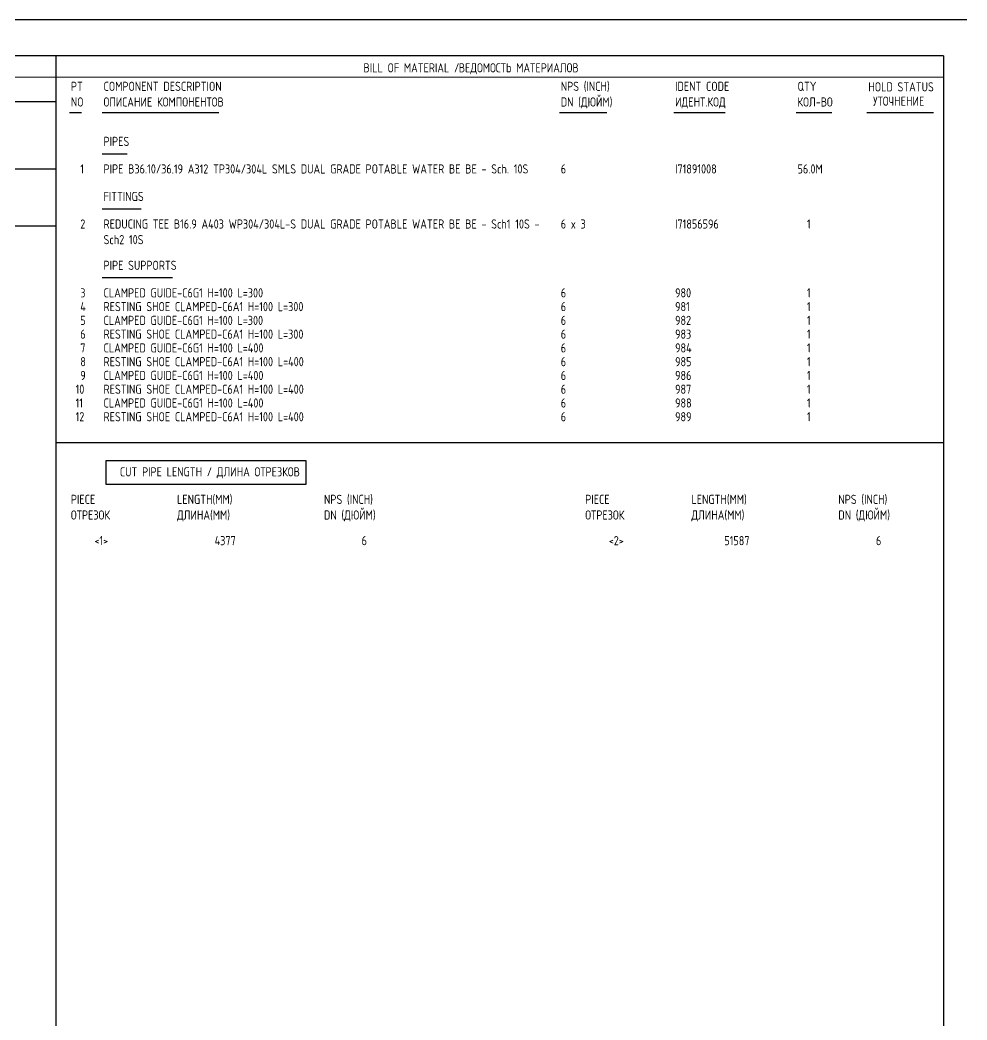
# Model space of a CAD drawing. Extents: x -1005 to 594, y -998 to 420.
# Drawn here: x 395.2 to 594, y 210 to 420 of the extents above; entities that cross this region are included whole.
import ezdxf

# ---------------------------------------------------------------- set-up
doc = ezdxf.new("R2010")
doc.units = 0
doc.styles.add('TTFN17', font='GOST type A')

msp = doc.modelspace()

# ---------------------------------------------------------------- linework, layer by layer
at = {"layer": 'GT_1', "flags": 128}
for points in [[(594, 420), (0, 420)], [(589.1, 412.5), (25.4, 412.5)], [(402.7, 412.5), (402.7, 7.5)], [(589.1, 412.5), (589.1, 7.5)], [(589.1, 408), (162.7, 407.9)], [(190.3, 402.9), (402.7, 402.9)], [(408.046, 400.531), (405.557, 400.531)], [(436.894, 400.531), (412.414, 400.531)], [(518.373, 400.531), (508.414, 400.531)], [(543.202, 400.531), (532.414, 400.531)], [(565.597, 400.531), (558.129, 400.531)], [(587, 400.5), (573, 400.5)], [(417.669, 391.854), (412.414, 391.854)], [(402.7, 388.7), (226.9, 388.7)], [(420.573, 380.289), (412.414, 380.289)], [(402.7, 376.7), (25.4, 376.7)], [(427.211, 365.833), (412.414, 365.833)], [(402.7, 331.299), (589, 331.299)], [(413.271, 327.514), (455.204, 327.514), (455.204, 322.466), (413.271, 322.466), (413.271, 327.514)]]:
    msp.add_lwpolyline(points, dxfattribs=at)

# ---------------------------------------------------------------- texts
at = {"layer": 'GT_1', "style": 'TTFN17'}
for s, p in [('BILL OF MATERIAL /', (467.289, 409)), ('ВЕДОМОСТЬ МАТЕРИАЛОВ', (487.289, 409)), ('PT', (405.846, 405.109)), ('COMPONENT DESCRIPTION', (412.703, 405.109)), ('NPS (INCH)', (508.703, 405.109)), ('IDENT CODE', (532.703, 405.109)), ('QTY', (558.417, 405.109)), ('HOLD STATUS', (573.289, 405)), ('NO', (405.846, 401.822)), ('ОПИСАНИЕ КОМПОНЕНТОВ', (412.703, 401.822)), ('DN (ДЮЙМ)', (508.703, 401.822)), ('ИДЕНТ.КОД', (532.703, 401.822)), ('КОЛ-ВО', (558.417, 401.822)), ('УТОЧНЕНИЕ', (574.289, 402)), ('PIPES', (412.703, 393.544)), ('  1', (405.846, 387.762)), ('PIPE B36.10/36.19 A312 TP304/304L SMLS DUAL GRADE POTABLE WATER BE BE - Sch. 10S', (412.703, 387.762)), ('6', (508.703, 387.762)), ('I71891008', (532.703, 387.762)), ('56.0M', (558.417, 387.762)), ('FITTINGS', (412.703, 381.98)), ('  2', (405.846, 376.197)), ('REDUCING TEE B16.9 A403 WP304/304L-S DUAL GRADE POTABLE WATER BE BE - Sch1 10S -', (412.703, 376.197)), ('6 x 3', (508.703, 376.197)), ('I71856596', (532.703, 376.197)), ('  1', (558.417, 376.197)), ('Sch2 10S', (412.703, 372.911)), ('PIPE SUPPORTS', (412.703, 367.524)), ('  3', (405.846, 361.741)), ('CLAMPED GUIDE-C6G1 H=100 L=300', (412.703, 361.741)), ('6', (508.703, 361.741)), ('980', (532.703, 361.741)), ('  1', (558.417, 361.741)), ('  4', (405.846, 358.85)), ('RESTING SHOE CLAMPED-C6A1 H=100 L=300', (412.703, 358.85)), ('6', (508.703, 358.85)), ('981', (532.703, 358.85)), ('  1', (558.417, 358.85)), ('  5', (405.846, 355.959)), ('CLAMPED GUIDE-C6G1 H=100 L=300', (412.703, 355.959)), ('6', (508.703, 355.959)), ('982', (532.703, 355.959)), ('  1', (558.417, 355.959)), ('  6', (405.846, 353.068)), ('RESTING SHOE CLAMPED-C6A1 H=100 L=300', (412.703, 353.068)), ('6', (508.703, 353.068)), ('983', (532.703, 353.068)), ('  1', (558.417, 353.068)), ('  7', (405.846, 350.177)), ('CLAMPED GUIDE-C6G1 H=100 L=400', (412.703, 350.177)), ('6', (508.703, 350.177)), ('984', (532.703, 350.177)), ('  1', (558.417, 350.177)), ('  8', (405.846, 347.286)), ('RESTING SHOE CLAMPED-C6A1 H=100 L=400', (412.703, 347.286)), ('6', (508.703, 347.286)), ('985', (532.703, 347.286)), ('  1', (558.417, 347.286)), ('  9', (405.846, 344.395)), ('CLAMPED GUIDE-C6G1 H=100 L=400', (412.703, 344.395)), ('6', (508.703, 344.395)), ('986', (532.703, 344.395)), ('  1', (558.417, 344.395)), (' 10', (405.846, 341.503)), ('RESTING SHOE CLAMPED-C6A1 H=100 L=400', (412.703, 341.503)), ('6', (508.703, 341.503)), ('987', (532.703, 341.503)), ('  1', (558.417, 341.503)), (' 11', (405.846, 338.612)), ('CLAMPED GUIDE-C6G1 H=100 L=400', (412.703, 338.612)), ('6', (508.703, 338.612)), ('988', (532.703, 338.612)), ('  1', (558.417, 338.612)), (' 12', (405.846, 335.721)), ('RESTING SHOE CLAMPED-C6A1 H=100 L=400', (412.703, 335.721)), ('6', (508.703, 335.721)), ('989', (532.703, 335.721)), ('  1', (558.417, 335.721)), ('CUT PIPE LENGTH / ДЛИНА ОТРЕЗКОВ', (416.132, 324.156)), ('PIECE', (405.846, 318.374)), ('LENGTH(MM)', (428.132, 318.374)), ('NPS (INCH)', (458.989, 318.374)), ('PIECE', (513.846, 318.374)), ('LENGTH(MM)', (536.132, 318.374)), ('NPS (INCH)', (566.989, 318.374)), ('ДЛИНА(MM)', (428.132, 315.087)), ('DN (ДЮЙМ)', (458.989, 315.087)), ('ДЛИНА(MM)', (536.132, 315.087)), ('DN (ДЮЙМ)', (566.989, 315.087)), ('ОТРЕЗОК', (405.846, 315.087)), ('ОТРЕЗОК', (513.846, 315.087)), ('     <1>', (405.846, 309.701)), ('        4377', (428.132, 309.701)), ('        6', (458.989, 309.701)), ('     <2>', (513.846, 309.701)), ('       51587', (536.132, 309.701)), ('        6', (566.989, 309.701))]:
    msp.add_text(s, height=1.925, dxfattribs=at).set_placement(p)

doc.saveas('drawing.dxf')
